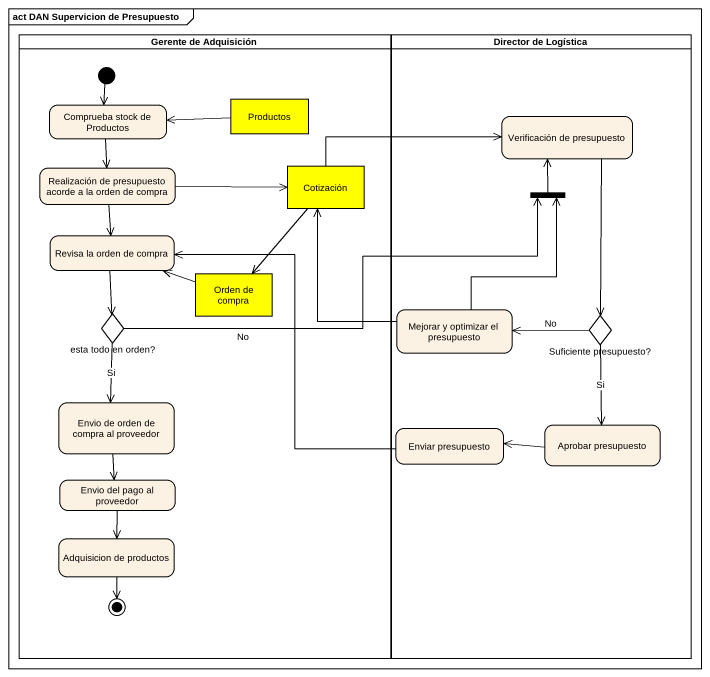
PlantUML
@startuml
mainframe act DAN Supervicion de Presupuesto
hide empty description
state "Gerente de Adquisición" as Gerente_de_Adquisición <<partition>> {
  state "Comprueba stock de Productos" as Comprueba_stock_de_Productos
  state Productos <<object>> #FFFF00
  state "Realización de presupuesto acorde a la orden de compra" as Realización_de_presupuesto
  state Cotización <<object>> #FFFF00
  state "Revisa la orden de compra" as Revisa_la_orden_de_compra
  state "Orden de compra" as Orden_de_compra <<object>> #FFFF00
  state "esta todo en orden?" as esta_todo_en_orden <<choice>>
  state "Envio de orden de compra al proveedor" as Envio_de_orden_de_compra_al
  state "Envio del pago al proveedor" as Envio_del_pago_al_proveedor
  state "Adquisicion de productos" as Adquisicion_de_productos
  [*] --> Comprueba_stock_de_Productos
  Adquisicion_de_productos --> [*]
}
state "Director de Logística" as Director_de_Logística <<partition>> {
  state "Verificación de presupuesto" as Verificación_de_presupuesto
  state fork1 <<join>>
  state "Mejorar y optimizar el presupuesto" as Mejorar_y_optimizar_el
  state "Suficiente presupuesto?" as Suficiente_presupuesto <<choice>>
  state "Enviar presupuesto" as Enviar_presupuesto
  state "Aprobar presupuesto" as Aprobar_presupuesto
}
Comprueba_stock_de_Productos --> Realización_de_presupuesto
Productos -left-> Comprueba_stock_de_Productos
Verificación_de_presupuesto --> Suficiente_presupuesto
Realización_de_presupuesto -right-> Cotización
Realización_de_presupuesto --> Revisa_la_orden_de_compra
Cotización -right-> Verificación_de_presupuesto
Cotización --> Orden_de_compra
fork1 -up-> Verificación_de_presupuesto
Revisa_la_orden_de_compra --> esta_todo_en_orden
Orden_de_compra -left-> Revisa_la_orden_de_compra
esta_todo_en_orden -right-> fork1 : No
esta_todo_en_orden --> Envio_de_orden_de_compra_al : Si
Mejorar_y_optimizar_el -up-> Cotización
Mejorar_y_optimizar_el -up-> fork1
Suficiente_presupuesto -left-> Mejorar_y_optimizar_el : No
Suficiente_presupuesto --> Aprobar_presupuesto : Si
Envio_de_orden_de_compra_al --> Envio_del_pago_al_proveedor
Enviar_presupuesto -left-> Revisa_la_orden_de_compra
Aprobar_presupuesto -left-> Enviar_presupuesto
Envio_del_pago_al_proveedor --> Adquisicion_de_productos
@enduml
